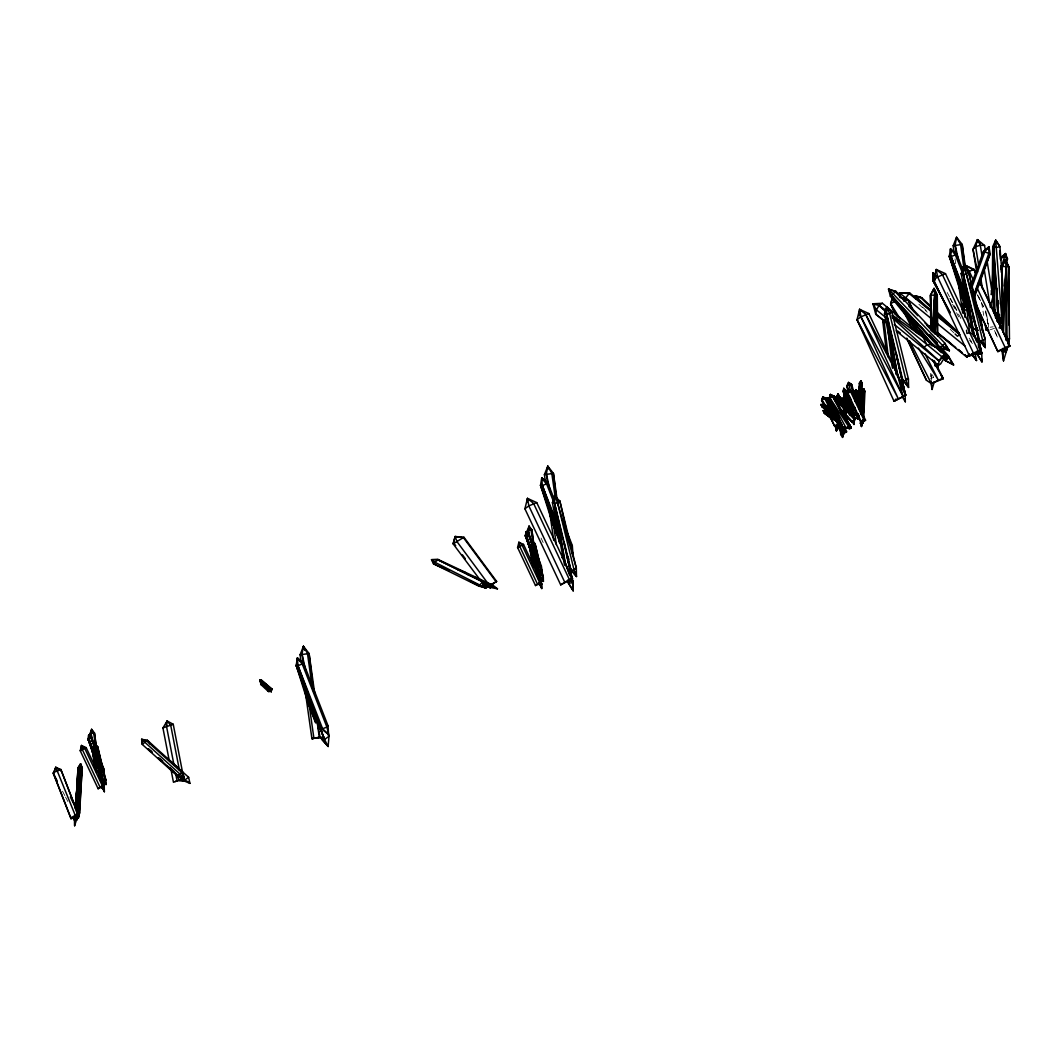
<?xml version="1.0" encoding="UTF-8"?>
<svg xmlns="http://www.w3.org/2000/svg" width="1063" height="1063" viewBox="0 0 1063 1063"><rect width="100%" height="100%" fill="white"/><g stroke="black" fill="none" stroke-linecap="round" stroke-linejoin="round"><path stroke-width="0.75" stroke-dasharray="5 3.75" d="M930.563 376.594L930.59 373.392M931.281 375.558L931.241 380.341L933.606 377.365L932.397 374.814M931.374 377.152L931.507 373.963M930.736 378.521L933.606 377.365M990.278 329.716L994.45 328.347M990.211 327.218L993.174 326.806M950.269 329.41L953.87 332.839M922.564 307.087L927.361 311.645M918.884 304.244L927.295 312.216M969.602 340.386L972.393 343.548M969.137 338.14L971.688 341.887M947.199 292.498L949.551 296.843M950.335 298.291L958.201 312.774M949.83 298.185L957.697 312.668M958.494 314.117L960.846 318.462M977.535 294.796L980.498 300.537M977.442 295.115L983.501 306.848M62.518 791.204L64.803 795.602M65.561 797.077L67.846 801.489M978.345 296.484L983.594 306.782M952.607 304.217L954.601 308.469M956.607 312.708L958.574 316.907M541.04 538.064L543.153 542.542M994.49 330.527L997.679 337.768L994.516 330.513M985.454 311.153L988.072 324.175M986.637 314.515L988.723 327.431M985.76 310.795L987.846 323.71M981.614 302.543L983.7 315.459M955.026 258.854L955.73 263.783"/><path stroke-width="1.5" d="M536.695 552.973L534.344 543.406L532.443 541.027L531.341 544.469L532.43 544.854L540.668 578.325L543.299 577.143L542.582 576.89L543.379 581.368L540.336 577.382L543.379 581.368L543.299 577.143L535.074 543.658L532.443 541.027L534.981 564.639L537.626 576.598M895.551 314.621L890.635 304.177L892.349 298.012M994.995 313.12L993.599 247.493L995.699 240.172L999.938 246.643L1002.887 286.04M829.858 412.112L839.292 425.293L836.461 427.193L836.435 431.033L838.335 425.758L837.631 427.658L836.608 427.671L836.541 425.479M829.698 416.417L834.84 426.529L837.392 426.223L837.644 427.658L836.461 427.206L836.435 431.033L835.917 425.041M902.593 298.823L899.604 296.604M975.435 273.178L974.053 269.391L965.098 265.192L969.27 271.317L973.482 280.26M970.971 285.681L983.421 251.373L988.935 246.709L988.909 253.153L973.07 296.816M979.661 281.323L1009.85 346.286L997.891 351.654L975.435 303.367M934.909 365.778L934.935 362.576M1002.157 328.786L1002.98 299.952M1003.525 360.862L1001.997 351.189L1006.236 351.574L1007.458 347.521L1003.525 360.862L1002.728 348.544M1002.861 330.938L1002.077 266.72L1005.452 259.837L1008.734 266.68L1009.451 338.685L1008.388 344.239M1006.276 348.372L1006.249 351.574L1002.715 351.733L1002.834 348.544M1006.342 340.373L1006.581 308.363L1008.734 266.68L1005.452 259.837L1001.904 266.468L1002.529 328.839M992.709 246.656L996.496 247.493L999.938 246.643L995.699 240.172L992.709 246.656L992.284 288.193L993.48 311.1M845.51 415.327L852.181 422.104L854.519 419.314L854.001 424.456L851.848 421.134M837.87 396.419L837.936 393.988L839.478 396.472L839.983 402.811L839.425 396.379L836.9 396.539L837.113 399.754M857.854 405.189L859.303 383.318L860.857 380.82L862.199 383.437L861.455 402.797M829.047 399.449L827.705 397.814L827.572 401.841L830.615 399.754L827.705 397.814L827.572 401.841L832.156 410.331M839.292 402.824L839.797 397.416L838.561 395.157L837.046 397.628M839.584 403.927L839.797 397.416L838.561 395.157L837.272 397.27M858.904 406.425L859.01 403.515M859.369 407.9L860.857 380.82L861.522 383.398L860.485 409.228M70.357 797.011L75.659 807.774L78.024 767.685L80.575 763.805L77.692 812.212L78.317 818.151L76.881 815.441M933.234 331.603L934.709 295.461L934.005 288.445L930.457 295.076L930.776 328.281M843.185 414.929L844.075 395.968L845.643 393.509L846.972 396.087L845.869 420.071M844.407 408.989L844.554 405.8M845.643 407.448L845.856 402.651M862.465 402.598L862.611 399.396M863.701 401.043L864.006 394.639M863.169 416.669L864.352 391.118L863.634 388.713L862.066 391.157L861.11 411.766L861.336 406.837L862.837 406.518L864.352 391.118L862.066 391.157L862.385 414.543M863.701 418.463L864.963 391.277L863.634 388.713L862.611 391.051L862.837 406.518M104.041 785.65L102.46 786.062L84.562 748.02L81.506 745.508L81.266 750.425L80.217 750.704L98.115 788.733L104.041 785.65L86.143 747.608L81.506 745.508L80.217 750.704L86.143 747.608M518.731 545.598L518.89 542.316L523.514 544.415L541.412 582.458L535.5 585.554L517.588 547.511L518.89 542.316L521.933 544.827L539.831 582.869L541.412 582.458M527.328 501.67L527.487 498.401L536.735 502.6L572.545 578.671L560.693 584.863L524.896 508.778L527.487 498.401L533.573 503.424L569.369 579.508L572.545 578.671M859.276 315.897L859.608 309.346L868.856 313.545L897.478 374.362L905.915 395.104L894.049 401.283L857.017 319.724L859.608 309.346L865.694 314.369L897.478 374.362L905.091 393.363L896.189 353.009M859.117 407.554L860.312 383.358L862.199 383.437L860.857 380.82L859.781 383.331M862.027 420.961L860.419 423.074L861.468 426.476L862.877 419.845M863.036 416.656L864.352 391.118L863.741 407.368M935.294 333.769L937.287 295.301L934.005 288.445L930.617 295.328L931.427 330.699L930.457 295.076L937.287 295.301L937.686 336.214M932.743 331.656L933.553 316.854M933.726 313.558L934.709 295.461L935.095 333.649M1002.754 329.384L1003.299 319.511M1003.831 309.639L1004.734 293.175M1005.093 286.598L1006.169 266.853L1005.452 259.837M843.158 414.889L843.344 411.633L844.846 411.328L846.361 395.928L845.643 393.509L844.62 395.848L844.58 416.138M862.691 423.034L862.784 421.745L860.804 422.303L847.198 393.403L848.354 389.643L851.955 391.33L865.561 420.244L862.784 421.745L862.704 423.034L862.89 419.792L862.691 423.034L860.419 423.074L862.691 423.034L863.727 421.333L862.691 423.034L860.419 423.074M842.428 427.884L844.793 426.555L844.7 427.844L842.428 427.884L843.477 431.286L844.793 426.555L846.028 427.871L850.028 426.356L833.963 396.14L830.362 394.453L829.206 398.2L842.813 427.113L846.028 427.871L850.028 426.356L832.648 396.512L830.362 394.453L829.791 397.748L842.813 427.113M845.218 395.755L843.637 391.317L843.796 388.407L845.896 390.44L853.469 415.806L852.885 416.231L845.311 390.878L843.796 388.407L843.105 391.184L844.407 395.569M75.832 806.418L76.018 803.256M77.094 785.743L76.31 798.526L78.024 767.685L82.157 767.778L79.645 812.996L78.317 818.151L78.117 814.364M77.28 782.527L78.17 768.044L80.575 763.805L82.157 767.778L79.433 812.464L78.317 818.151M854.692 407.142L856.379 413.573L858.718 415.606L857.748 419.128L857.137 413.693M857.628 405.574L859.436 386.48M858.678 407.368L858.877 404.086M859.21 407.395L861.468 383.411L859.396 409.189M993.334 271.995L992.284 288.193L993.599 247.493L998.875 318.089L1003.153 324.441M77.041 815.055L80.416 767.526L76.416 792.812L75.141 808.637M932.052 330.726L934.709 295.461L934.749 332.932M844.607 418.795L846.361 395.928L844.075 395.968L844.846 411.328M862.598 413.985L864.352 391.118L862.917 405.521M74.702 817.341L74.636 825.765L77.373 816.942L75.274 815.387L55.768 767.313L53.389 773.572L71.022 818.749L78.875 816.132L78.516 814.723L75.274 815.387L70.783 817.806L71.022 818.749M75.579 806.352L75.965 801.648M77.081 815.268L82.157 767.778L77.692 812.212L79.645 812.996M541.599 573.741L541.824 571.176M981.867 330.101L982.119 327.191L980.418 322.647M182.836 773.824L173.242 724.275L167.157 720.993L166.612 726.853L174.093 765.466M858.944 407.381L859.701 399.183M272.221 689.515L261.591 680.466L259.89 680.068L260.076 681.516L270.68 690.737L272.248 689.236L261.618 680.2L259.89 680.068L260.063 681.702L270.48 691.216L272.248 689.236M844.288 416.723L846.972 396.087M862.279 411.926L862.598 408.724M91.365 732.287L91.657 729.391L94.487 733.005L96.321 746.04M303.141 649.201L303.433 646.304L309.094 653.519L314.847 694.245M528.59 530.543L529.042 526.212L531.859 529.812L533.932 544.482L543.379 581.368M547.485 469.062L547.777 466.165L553.438 473.394L557.118 499.451M857.987 406.093L860.312 383.358L859.303 383.318M268.979 691.575L268.142 690.232L267.65 690.897L268.979 691.575L269.125 690.206L260.741 683.296L260.648 684.306L267.903 691.07L268.979 691.575L269.125 690.206M95.178 750.279L95.059 744.206L97.69 746.851L105.928 780.335L105.994 784.56L103.284 781.518L95.059 748.033L95.059 744.206L97.69 746.851L103.058 770.582M554.089 500.115L554.58 495.81L559.856 501.085L576.319 568.041L576.465 576.491L571.044 570.419L568.054 559.072M886.369 309.625L886.701 306.755L891.963 312.03L908.427 378.986L908.573 387.437L902.5 379.464L908.573 387.437L906.141 380.713L889.678 313.758L886.701 306.755L884.509 313.651L896.268 374.269M963.025 269.736L963.357 266.866L968.619 272.141L985.082 339.097L985.228 347.548L979.143 339.575M995.181 244.61L995.699 240.172L1001.758 318.089L1003.113 322.66M75.659 807.774L80.416 767.526L75.34 807.069L76.217 811.295M858.186 415.58L857.044 415.513L858.186 415.58L857.748 419.128L857.044 415.513L858.612 413.972M843.477 431.286L843.929 427.565L844.7 427.844M841.71 428.602L841.205 432.256L839.225 428.801L838.614 420.669M841.165 404.87L840.953 400.1L843.451 400.193L840.846 400.831L841.976 398.147L843.451 400.193L843.849 406.225M841.271 431.179L840.408 430.196L841.524 433.837L840.155 427.618M841.962 425.705L842.069 424.961M858.027 399.077L860.312 383.358M896.202 330.899L938.43 365.366L939.081 361.008L941.738 356.637L945.06 354.444L932.477 344.173L892.402 315.14M940.821 347.614L948.528 356.158L953.617 364.941L945.206 360.437L945.06 354.444L939.081 361.008L894.302 324.454M1008.295 344.12L1009.451 338.685L1006.887 338.858L1006.409 335.602M833.684 413.162L842.082 428.708L842.281 427.472L841.205 432.256L841.803 426.874L839.225 428.801L841.923 428.695L841.803 426.874M74.968 817.288L74.45 820.49L74.503 816.543L74.636 825.765M77.041 804.478L77.559 801.289M78.33 796.479L78.848 793.29M95.125 746.545L91.604 737.523L88.641 735.224L88.043 738.931L97.69 767.619M315.498 722.76L307.513 701.394L296.192 665.372L297.414 657.957L303.327 662.568L327.989 725.657L328.613 734.52L320.853 728.447L296.192 665.372L297.972 665.664L302.251 663.976L303.327 662.568M559.842 542.622L551.843 521.255L540.536 485.233L541.745 477.819L547.671 482.429L554.288 499.358M969.177 315.206L960.62 292.312L949.299 256.289L950.521 248.875L956.434 253.486L962.44 268.873M977.003 242.43L977.468 239.627L984.564 245.487L985.348 250.323M847.198 393.403L851.955 391.33L851.078 392.008L848.354 389.643L847.782 392.951L861.389 421.852L860.804 422.303M92.096 741.376L90.953 733.311L91.657 729.391L93.664 732.939L95.471 745.695M303.659 665.637L302.025 654.13L303.433 646.304L307.446 653.386L312.296 687.708M529.241 536.576L528.324 530.118L529.042 526.212L531.035 529.746L532.842 542.515M547.764 483.864L546.369 474.005L547.777 466.165L551.79 473.248L555.019 496.142M956.527 254.921L955.132 245.061L956.541 237.235L962.201 244.45L965.882 270.507M842.401 434.222L843.384 433.757L840.66 434.408L842.547 437.411L843.384 433.757L840.66 434.408L840.421 429.492M844.208 432.176L845.43 427.831L851.29 427.884L849.722 428.721L846.068 427.658L844.806 429.279L844.979 426.888L844.208 432.176L842.321 429.186L842.082 424.27M480.157 579.986L453.117 543.831L455.163 536.523L463.96 537.267L496.66 581.434L491.013 585.049M77.373 816.942L76.682 819.972L74.264 819.507L75.872 817.739L75.274 815.387M842.547 437.411L843.77 433.066C849.988 431.419 843.065 430.914 843.158 434.515L840.66 434.408M848.832 399.661L849.111 398.492L847.171 399.396M862.173 414.61L862.452 413.454L860.405 411.155M933.659 279.835L936.251 269.457L945.499 273.656L981.308 349.74L971.569 355.361L969.456 355.919L933.659 279.835L937.606 276.951L945.499 273.656M496.208 581.899L463.508 537.745L455.163 536.523L453.117 543.831L463.96 537.267M991.035 294.531L992.789 288.246M1000.721 259.97L1001.598 256.834L1005.532 253.565L1007.498 258.894L1006.169 263.611M990.131 307.048L993.201 296.046M1000.682 269.351L1005.532 253.565L1006.767 259M823.812 404.857L821.606 400.525L822.868 396.951L826.376 398.213L829.977 405.136L828.981 404.976L828.728 402.678L831.12 403.302L833.179 405.601M834.84 426.529L826.961 409.906M1007.073 260.355L1007.498 258.894L1004.203 256.781L1001.598 256.834L1000.961 259.04L1005.532 253.565L1004.575 256.316M890.635 304.177L892.349 298.251M930.789 381.404L932.078 389.47L934.324 381.723M182.477 771.871L177.401 776.043L142.256 744.406L141.658 739.343L147.332 740.233L182.477 771.871L184.311 778.01L177.401 776.043L177.587 775.392L184.311 778.01L182.185 772.854L147.039 741.217L141.658 739.343L142.256 744.406L147.332 740.233L150.202 744.166M853.297 421.426L853.762 420.058L854.054 420.828L853.044 421.134L854.001 424.456L853.297 421.426L854.519 419.314M564.493 564.878L552.401 502.706L554.58 495.81L558.394 500.58L559.856 501.085L568.426 539.061M974.346 295.806L978.917 281.668M267.238 688.372L270.48 691.216L271.025 690.551L271.264 691.827L265.179 687.442L266.707 686.738L271.025 690.551L269.497 691.242L271.025 690.551L265.577 686.299M842.521 431.538L843.158 434.515L842.853 431.113M821.606 400.525L822.868 396.951L826.071 399.289L826.376 398.213L821.819 399.794L824.755 405.574M837.299 401.402L836.966 396.685L837.936 393.988L839.478 396.472L839.943 402.718M826.071 407.036L823.679 404.95L820.995 404.511L822.151 406.956L836.78 418.596M823.639 405.096L820.995 404.511L822.151 406.956L823.679 404.95L822.842 405.946M962.493 309.067L963.928 309.373L965.616 304.696M971.834 287.542L984.843 251.692L988.935 246.709L990.185 253.831L974.359 297.494M78.875 816.132L60.883 769.546L55.768 767.313L53.389 773.572L57.203 780.92M973.987 295.434L990.185 253.831L983.421 251.373M483.001 584.198L485.818 587.998L487.758 586.922L490.256 587.68L491.186 585.314L492.913 585.248L497.471 588.836L487.758 586.922L484.117 583.587M301.002 661.345L300.072 654.768L303.433 646.304L304.802 650.383M545.571 482.854L544.415 474.643L547.777 466.165L548.681 468.889M528.032 535.274L527.354 530.437L529.042 526.212M954.109 252.276L953.179 245.699L956.541 237.235L960.553 244.304L964.008 268.833M995.779 317.744L994.995 309.997L997.067 321.053L994.995 309.997L994.29 311.778L993.599 247.493L998.33 322.395L996.642 288.193L997.041 291.368M165.615 724.714L167.157 720.993L170.744 725.391L179.408 770.144M840.846 400.831L841.976 398.147L843.384 400.685M846.068 427.658L844.819 429.279L845.244 427.432L849.722 428.721M886.515 352.982L882.901 322.408L883.978 319.83M844.806 429.279L845.43 427.831L849.47 428.044M843.145 434.515L844.407 432.893L843.158 434.515L842.826 431.472L843.145 434.515L843.77 433.066L841.551 428.336M99.802 767.34L104.254 787.524L102.061 788.015L102.726 786.607L104.254 787.524L104.373 791.736L101.57 785.77L104.373 791.736L100.161 769.492M539.446 584.809L540.775 584.172L539.446 584.823L540.097 583.414L541.638 584.331L541.745 588.543L538.941 582.577L541.745 588.543L541.306 583.388L539.446 584.809L541.638 584.331L537.174 564.147M572.452 582.006L573.196 590.855L568.612 583.388L569.914 580.597L572.97 582.418L573.196 590.855L568.585 583.401L567.934 580.411M965.257 269.258L963.357 266.866L963.344 274.52L981.747 353.487L978.678 351.654L977.349 354.457L981.96 361.925L981.747 353.474L972.831 313.12M90.461 744.22L93.69 756.936L97.889 767.486L98.394 766.45M315.897 722.495L316.907 720.408L296.192 665.372L315.897 722.495L307.513 701.394L303.473 685.502M882.901 322.408L883.978 320.229L888.362 357.248M940.649 346.392L940.689 347.787L949.379 350.684L944.914 343.243L895.936 291.368L888.548 289.096L891.711 295.899L948.528 356.158L948.581 357.553L945.206 360.437L943.094 358.085L945.206 360.437L953.617 364.941L948.581 357.553L944.622 357.341L940.635 363.905L938.43 365.366M169.11 759.899L162.931 727.942L167.157 720.993M987.5 248.981L988.935 246.709M849.337 414.902L850.852 413.108L845.723 409.228M839.85 421.639L825.792 410.889L824.861 411.58L824.317 413.108L831.984 418.968M837.352 417.932L822.709 406.292L823.679 404.95M835.77 428.137L836.461 427.206L837.631 427.658L837.392 426.223M261.139 683.642L266.707 686.738L261.737 683.363L260.9 684.479L262.123 683.615L260.741 683.296L260.9 684.479M88.84 737.868L88.043 738.931L97.889 767.486M102.606 768.841L103.935 769.067L104.24 773.505L103.935 769.067L99.231 757.055M327.989 725.657L326.912 727.065L322.634 728.753L320.853 728.447L297.972 665.664L297.414 657.957L302.251 663.976L326.912 727.065L328.613 734.52L322.634 728.753L297.972 665.664L310.409 701.739L324.547 739.503L328.135 746.465L329.012 736.26L327.882 733.244M547.671 482.429L546.595 483.851L542.316 485.525L540.536 485.233L559.696 540.828M539.977 565.662L541.306 565.875L541.625 570.313L541.306 565.875L536.031 552.361M572.319 545.518L572.957 554.381L571.243 546.94L572.319 545.518L566.313 530.131M956.434 253.486L955.358 254.907L951.079 256.582L949.299 256.289L969.004 313.426L960.62 292.312L956.979 278.014M981.096 316.575L981.72 325.451L980.006 317.996L981.096 316.575L975.077 301.188M944.914 343.243L940.689 347.787M843.344 406.079L833.737 395.835L829.791 395.449L833.737 395.835L855.981 418.41L852.181 422.104L845.311 414.942M1002.701 351.733L1005.067 348.757L1006.249 351.574L1001.997 351.189L1003.605 351.494M930.205 309.665L909.676 292.936L905.729 297.799L899.378 292.91L900.082 297.481M968.712 354.856L966.825 357.155L936.463 332.427M969.243 354.192L966.825 357.155L969.23 354.205M862.784 421.745L861.668 422.954M896.109 398.904L894.049 401.283L905.915 395.104L903.988 391.716M485.818 587.998L488.648 585.979M260.967 681.064C263.212 678.686 258.189 683.017 260.967 681.064L259.89 680.068L271.636 689.661M985.002 323.524L986.052 329.982L987.833 328.281M488.661 583.494L492.913 585.248L438.129 559.483L433.438 563.762L478.709 586.098L485.233 587.786L482.642 581.899L437.385 559.563L431.551 559.669L433.438 563.762L449.171 570.844M482.642 581.899L478.709 586.098L479.838 585.965L469.62 580.93M924.956 346.591L926.949 344.771L930.763 344.452L929.301 341.595M834.442 418.981L836.554 418.078M842.321 429.186L845.045 428.522L842.321 429.186L844.088 427.645M922.246 328.095L919.947 325.81L948.581 357.553L945.206 360.437L943.187 358.005M860.512 414.357L862.452 413.454M829.206 398.2L833.963 396.14L837.71 405.056M833.086 396.818L833.963 396.14M94.727 747.09L93.969 747.661L100.254 779.79M105.928 780.335L103.284 781.518L105.928 780.335L95.059 744.206L93.969 747.661L97.69 746.851M552.401 502.706L554.58 503.45L557.557 502.799L559.856 501.085M532.111 543.897L531.341 544.469L534.981 564.639L533.44 553.464M542.223 575.309L535.074 543.658L532.43 544.854L537.865 575.801L532.43 544.854L541.638 584.331L540.097 583.414M886.037 312.509L884.509 313.651L886.701 314.409L889.678 313.758L891.963 312.03L890.515 311.525M962.693 272.62L961.165 273.762L973.27 335.935M966.227 298.145L968.446 314.09L963.344 274.52L979.807 341.475L985.082 339.097L966.32 273.869L963.357 266.866L961.165 273.762L963.344 274.52L966.32 273.869L968.619 272.141L975.768 303.792M930.869 307.287L920.066 297.042L915.137 295.833L917.874 298.663L920.066 297.042L921.98 297.892L930.377 305.865M843.637 391.317L845.896 390.44L843.105 391.184L844.846 395.649M830.429 410.345L826.602 407.408L825.964 407.873L824.822 405.362L827.452 405.654L837.671 413.48M98.115 788.733L102.46 786.062M524.896 508.778L528.829 505.895L536.735 502.6M863.701 333.051L857.017 319.724L860.95 316.84L868.856 313.545M535.5 585.554L539.831 582.869M560.693 584.863L569.369 579.508M969.456 355.919L973.402 353.036L981.308 349.74M305.174 690.937L311.911 738.612L319.285 737.217L320.933 737.35L321.637 739.157L324.56 739.489L329.012 736.26L327.457 733.377M177.415 776.11L179.209 780.468L183.766 780.774L188.629 777.279L167.595 758.477M927.335 339.987L882.356 303.274L879.035 305.466L876.39 309.838L875.726 314.196L887.246 323.59M849.191 395.649L854.227 414.929L856.379 413.573M491.983 584.025L496.66 581.434M894.94 301.4L890.635 303.633L895.551 314.156M997.891 351.096L1009.85 345.462M835.04 425.798L839.597 424.217L835.199 415.54M102.061 788.015L103.403 787.364L102.075 788.002M268.793 690.658L267.65 690.897M844.049 428.987L845.045 428.522M540.668 578.325L543.299 577.143L532.443 541.027M173.242 724.275L162.931 727.942M861.389 421.852L865.561 420.244M969.27 271.317L974.053 269.391L976.153 273.869M934.218 360.636L943.04 378.109L931.321 383.557L926.431 380.262L906.779 338.486M932.357 359.626L943.226 378.773L931.321 383.557L909.476 340.638M175.116 781.531L179.753 779.897M170.97 769.492L173.455 782.275C179.076 779.883 185.015 778.368 189.958 783.391L188.629 777.279M953.179 245.699L962.201 244.45L965.058 268.912M544.415 474.643L553.438 473.394L556.294 497.856M527.354 530.437L531.859 529.812L533.533 544.15M530.397 530.291L531.859 529.812M300.072 654.768L309.094 653.519L313.479 691.043M95.976 745.748L94.487 733.005L89.97 733.629L90.435 736.858M935.334 279.954L932.889 280.712L932.862 272.992L935.134 274.427M854.692 397.761L854.692 391.423L856.06 389.669L856.632 403.05L851.782 384.593L850.865 384.075L846.666 386.002L848.354 392.433M854.227 414.929L857.894 414.424L858.705 415.606L857.03 415.513M523.514 544.415L517.588 547.511L518.651 547.232M895.019 291.581L895.936 291.368L890.342 296.232L888.548 289.096L895.019 291.581L900.72 297.613M855.981 418.41L850.825 414.052L851.49 414.53L845.311 390.878L852.672 416.098M971.781 326.022L972.738 334.061L969.669 332.825L966.905 333.45L966.533 330.234M567.934 580.411L568.612 583.388L572.97 582.418L564.068 542.064M75.34 807.069L60.883 769.546L53.15 772.628L70.783 817.806M864.963 391.277L864.153 391.45L863.634 388.713M561.716 557.597L564.453 557.158M319.285 737.217L316.907 720.408L324.56 739.489L320.933 737.35L311.911 738.612L320.109 737.284L324.56 739.489L296.192 665.372M311.911 738.612L320.933 737.35L324.547 739.503L316.907 720.408L320.109 737.284L324.547 739.503M839.916 402.904L839.478 396.472L836.9 396.539L837.936 393.988L839.106 402.917M999.021 327.896L1001.572 327.643L1002.422 330.035M80.775 768.416L82.369 768.323L80.575 763.805M1008.734 266.68L1001.904 266.468L1003.485 332.573L1006.169 266.853L1006.887 338.858M839.225 428.801L841.923 428.695M882.356 303.274L872.989 303.779L875.726 314.196L887.419 323.139M437.385 559.563L497.471 588.836M434.568 563.629L431.551 559.669L438.129 559.483M265.179 687.442L266.162 687.416M998.875 318.089L1001.758 318.089M909.676 292.936L899.378 292.91L909.184 293.547L930.696 311.074M944.622 357.341L948.581 357.553L891.711 295.899L916.572 328.693L932.065 345.874M984.564 245.487L980.312 245.208L975.675 246.736L973.004 249.287L976.658 271.876M986.052 329.982L988.896 330.168M179.209 780.468L183.753 780.8L189.958 783.391M91.219 733.736L89.97 733.629L91.657 729.391L92.561 732.115M538.13 572.638L539.592 572.798M264.275 685.383L269.019 688.983M831.12 403.302L828.728 402.678L837.378 413.401M100.36 770.476L101.251 770.622M846.6 402.877L849.297 411.939L847.463 405.8L848.912 406.093L851.516 415.181M827.705 411.66L824.343 407.993L825.738 409.202M262.123 683.615L260.741 683.296L261.79 684.054M844.075 395.968L844.992 396.193L845.643 393.509L846.161 396.247M852.672 415.593L853.469 415.806M875.965 304.576L872.989 303.779L874.397 306.343M921.98 297.892L915.137 295.833L915.814 298.902M481.18 586.417L485.233 587.786L482.881 585.434M967.157 271.65L968.619 272.141M906.978 378.494L908.427 378.986L903.151 381.365L886.701 314.409L886.701 306.755L889.558 310.343M534.344 543.406L535.074 543.658M963.928 309.373L967.981 310.848M457.635 569.622L465.195 572.372M467.029 574.219L479.254 579.136L481.698 581.036M167.662 766.41L183.766 780.774L181.268 779.737L183.753 780.8L183.713 779.976M948.581 357.553L944.834 355.892L948.581 357.553L932.477 344.173L891.711 295.899L933.128 345.874L932.477 344.173L941.473 352.703M482.961 584.291L490.256 587.68L486.588 584.823M912.997 310.29L908.054 300.085L904.241 300.404L902.965 297.693L908.054 300.085L913.914 311.539M482.788 584.092L490.256 587.68M943.559 347.827L949.379 350.684L945.791 345.874M974.705 328.945L977.668 330.42L976.512 327.404L977.641 330.434L974.691 328.959M144.209 740.619L141.658 739.343L184.311 778.01M965.098 265.192L974.04 270.201M838.906 422.343L823.161 410.597L824.317 413.108L830.681 417.772L824.317 413.108M978.678 351.654L981.747 353.487L977.349 354.457L976.698 351.468L977.375 354.444L981.96 361.925L981.72 358.962M569.914 580.597L572.984 582.431L554.58 503.45L554.58 495.81L557.557 502.799L576.319 568.041L574.02 569.768L571.044 570.419L554.58 503.45L559.669 543.034L557.902 530.264M102.726 786.607L104.254 787.524L95.059 748.033L97.61 767.818L95.617 753.468M485.233 587.786L434.568 562.128L431.551 559.669M991.221 307.752L993.413 309.16M851.782 384.593L848.58 382.467L846.666 386.002L849.071 390.958M55.768 767.313L61.242 770.954L60.883 769.546M264.421 685.183L266.707 686.738M855.967 401.415L850.865 384.075L848.58 382.467L847.277 386.347L848.54 391.171M902.965 297.693L905.224 299.301M885.718 310.303L879.035 305.466L872.989 303.779L876.39 309.838L886.622 318.182M824.861 411.58L839.597 424.296M833.87 410.81L827.492 406.079L824.822 405.362L825.924 407.235L838.694 417.015M949.379 350.684L942.921 345.834L888.548 289.096L890.103 291.807M897.797 331.098L900.401 333.078M833.87 410.969L827.452 405.654L825.924 407.235L838.747 417.653M838.016 415.155L824.822 405.362L826.602 407.408M828.383 413.268L825.792 410.889L823.161 410.597L824.263 412.471L834.495 420.297M824.941 412.643L827.492 414.597M837.046 422.25L839.597 424.217M271.264 691.827L268.554 688.93M829.738 409.946L834.614 413.813M822.217 406.757L836.86 418.384M959.49 333.742L936.623 314.887M929.009 326.075L931.547 328.122M937.911 333.224L955.717 347.548M958.255 349.594L962.068 352.664L958.295 349.541M964.619 354.71L967.157 356.756L964.633 354.697M822.868 396.951L824.675 398.412L829.087 407.076M937.021 316.229L959.809 334.779M905.729 297.799L932.304 319.445M937.367 323.564L965.204 346.246M929.195 325.836L931.72 327.896M938.058 333.051L950.707 343.349M925.076 323.152L931.401 328.308M885.439 310.688L879.035 305.466L886.236 312.123M891.83 315.91L941.738 356.637M936.437 275.955L932.862 272.992L932.889 280.712L950.096 312.615M148.395 748.87L151.969 751.953M159.105 758.092L162.666 761.174M830.362 394.453L832.183 396.021M169.482 767.486L174.398 771.791M148.514 749.202L150.946 751.382M158.241 757.919L183.753 780.8M148.408 749.109L151.982 752.338M159.131 758.769L161.51 760.922M169.575 768.177L176.445 774.356M848.354 389.643L850.639 391.702L864.246 420.616M266.906 687.96L270.48 691.216M479.254 579.136L481.685 581.368M861.814 311.393L859.608 309.346L860.95 316.84L898.129 398.412L857.017 319.724M529.693 500.434L527.487 498.401L528.829 505.895L564.639 581.979M892.242 317.678L939.081 361.008M937.579 312.695L959.171 333.184M936.875 312.987L959.663 334.619L957.471 336.253L955.066 333.968M917.874 298.663L929.873 310.064M929.142 334.965L937.194 342.964M845.271 408.405L849.709 412.922L845.484 408.351M834.907 399.462L843.809 408.484M846.028 410.743L854.918 419.779L833.737 395.835L832.688 397.203L833.047 396.007L843.039 406.159L841.976 398.147M840.421 409.574L843.756 412.962M845.975 415.221L852.646 421.998M841.059 410.823L843.291 413.082M820.995 404.511L822.709 406.292M908.692 306.064L917.807 315.711M926.923 325.371L934.895 333.822M929.726 334.832L937.367 342.924M824.396 408.91L826.655 411.354M929.819 335.403L937.526 343.947M848.447 398.386L850.506 400.698M849.217 401.694L855.383 408.604M849.058 402.505L854.253 408.338M833.538 406.651L830.455 403.196L829.18 404.206L838.215 415.327M847.012 415.952L852.181 422.104M932.477 344.173L935.134 347.442M890.342 296.232L916.572 328.693L908.905 318.169M966.905 301.733L951.079 256.582L950.521 248.875L955.358 254.907L962.573 273.377M558.713 532.178L542.316 485.525L541.745 477.819L546.595 483.851L553.212 500.779M97.318 762.928L88.92 739.077L88.641 735.224L91.059 738.24L95.178 748.751M541.745 477.819L544.19 480.941M299.846 661.08L297.414 657.957L297.613 660.601M88.641 735.224L91.604 737.523L88.043 738.931L97.238 763.393M980.02 340.718L985.228 347.548L984.697 344.571M570.379 568.519L576.465 576.491L575.654 572.014M103.722 781.571L105.994 784.56L96.547 747.714M934.483 275.158L932.862 272.992L935.081 276.938M488.741 584.544L457.01 541.678L455.163 536.523M453.781 543.127L455.695 545.731M462.432 554.82L465.315 558.713M980.126 243.414L977.468 239.627L973.004 249.287L977.588 272.075M850.825 414.052L852.672 416.683M821.819 399.794L826.283 406.637M934.005 288.445L937.287 295.301M937.965 364.024L937.991 367.306L937.712 363.652M972.486 354.311L976.498 360.49L975.023 353.089M941.353 375.478L943.04 378.109M941.512 376.05L943.226 378.773M571.23 579.641L572.97 582.418L566.619 554.7M540.761 582.936L541.638 584.331L541.306 583.388M104.254 787.524L100.454 778.023L95.059 748.033L100.48 778.98L100.454 778.023L104.254 787.524L103.935 786.58M900.162 318.913L890.635 303.633L897.411 316.947M918.352 348.079L938.284 380.023L925.036 353.806M902.248 396.831L905.317 401.801L905.131 394.772M845.337 418.158L851.184 427.605L845.696 417.533M849.762 384.487L848.58 382.467L850.493 391.078M906.859 315.565L916.731 332.626M943.373 299.447L932.703 279.808L950.163 312.681M845.763 417.719L851.29 427.884M831.771 407.169L834.056 411.408M835.584 414.238L842.454 426.954M827.771 400.605L830.03 404.79M834.535 413.135L836.05 415.925M837.551 418.716L841.311 425.665L841.085 424.11M980.564 324.308L982.119 327.191M846.028 427.871L829.791 397.748L848.726 426.715L832.648 396.512M531.965 544.057L528.444 535.048L526.026 532.032L525.414 535.739L526.305 535.885L534.078 556.799L526.305 535.885L526.026 532.032L528.975 534.33L532.497 543.352M95.152 757.108L97.477 761.427M860.95 316.84L902.872 395.941L897.478 374.362L886.701 314.409L905.091 393.376L897.318 359.188M912.12 322.009L917.409 332.134M993.413 311.871L1001.572 327.643M996.496 318.555L1001.678 328.6M919.628 330.46L926.949 344.771M913.237 323.697L918.366 333.716M914.047 326.115L916.97 331.842M833.498 415.753L837.896 424.416M826.017 409.189L828.223 413.52M903.696 311.579L912.532 329.052M831.532 407.235L842.082 428.708M979.634 282.08L1001.971 329.543M1002.661 331.031L1009.85 346.286M977.694 289.216L1005.067 347.388M980.338 314.356L997.891 351.654M978.133 350.564L942.336 274.48L936.251 269.457L937.606 276.951L973.402 353.036M844.633 427.193L846.786 431.791M836.103 416.762L839.504 423.991M537.466 584.105L519.568 546.063L518.89 542.316M100.081 787.298L82.183 749.256L81.506 745.508M906.779 338.193L926.431 380.262M865.694 314.369L902.872 395.941M1005.067 348.757L1006.236 351.574L1006.249 348.319M976.791 341.848L974.12 334.473L974.186 336.413L963.344 274.52L974.12 334.473L977.056 341.781M978.226 344.718L981.747 353.474L977.349 354.457L976.831 351.454M568.904 559.351L567.124 554.966M572.97 582.418L565.357 563.417L554.58 503.45L565.423 565.357L565.357 563.417L569.622 575.216M541.638 584.331L537.825 574.831L540.27 581.581M548.216 506.958L551.843 521.255L559.63 540.854M535.42 561.344L525.414 535.739L535.26 564.307L525.414 535.739L526.026 532.032L528.975 534.33L526.305 535.885L533.932 555.418M977.601 311.844L980.006 317.996M964.912 291.98L951.079 256.582L966.705 299.474M966.559 302.158L949.299 256.289L966.998 301.573M569.449 542.316L571.243 546.94M556.746 522.465L542.316 485.525L557.384 526.876M558.367 532.629L540.536 485.233L558.819 531.992M538.423 560.573L540.775 566.592M101.636 765.267L103.39 769.771M95.976 757.095L88.92 739.077L97.092 761.493M97.464 763.048L88.043 738.931L97.49 763.633M846.586 400.126L848.912 406.093L846.799 400.18M100.414 774.927L100.759 775.817M847.463 405.8L851.25 415.66M949.299 256.289L967.011 302.623M972.924 318.076L975.289 324.255M540.536 485.233L558.846 533.108M535.46 561.995L525.414 535.739L535.194 561.729M99.842 769.811L101.623 774.449L99.497 768.735M572.213 553.105L573.342 556.122M532.523 553.916L535.234 561.184M527.434 539.446L531.075 553.743L535.074 564.426M853.762 420.058L854.041 420.828M985.228 347.548L982.783 340.824L966.32 273.869M978.385 346.272L981.747 353.474L975.741 327.364M889.585 338.034L891.791 353.979L886.701 314.409L897.544 376.302L897.478 374.362L903.337 390.586M576.465 576.491L574.02 569.768L557.557 502.799M980.618 322.341L981.72 325.451M540.522 567.204L541.625 570.313M854.333 397.349L855.821 401.787M850.108 410.225L849.669 405.495L852.739 416.231M316.907 720.408L318.927 727.477M827.705 397.814L828.715 401.508M850.865 384.075L855.476 401.761M850.214 397.602L851.064 400.804M852.313 405.628L854.838 415.274M840.953 400.1L842.454 406.172M537.479 556.162L539.831 565.729M538.011 567.921L539.566 574.233M97.358 748.193L99.709 757.76M101.676 765.732L102.845 770.516M100.254 769.546L102.965 780.574M836.966 396.685L838.481 402.93M845.311 390.878L850.453 412.51M955.132 245.061L958.76 261.219M546.369 474.005L550.355 491.784M528.324 530.118L531.168 542.741M302.025 654.13L306.024 671.909M90.953 733.311L93.438 744.352M973.602 317.678L975.023 324.135M979.555 281.841L980.206 285.097M991.248 290.677L991.872 293.893M175.634 773.412L177.136 781.199M974.12 334.473L974.705 337.715M897.478 374.362L898.049 377.604M959.185 284.14L960.62 292.312M568.054 580.398L568.585 583.401M550.714 514.718L551.843 521.255M529.64 545.571L531.075 553.743M306.37 694.843L307.513 701.394M92.547 750.398L93.69 756.936M986.916 260.01L993.44 300.324M994.995 309.997L996.31 318.089M982.132 256.515L980.312 245.208L977.468 239.627L975.675 246.736L978.545 264.488M983.953 267.81L989.959 304.922M980.644 277.39L982.464 288.698M1003.047 312.854L1002.316 307.978L1003.034 308.522L1006.169 266.853L1006.249 340.173M962.095 294.371L965.111 315.751M958.746 285.15L962.693 313.093M553.105 521.667L556.348 544.681M549.744 512.446L553.703 540.389M535.965 564.652L536.363 567.456M531.513 552.694L533.573 567.204M529.626 546.555L531.912 562.686M308.988 703.454L313.864 737.974M98.992 770.648L99.391 773.452M93.916 754.265L96.414 772.004M92.481 751.368L94.753 767.486M849.669 405.495L850.334 410.185M557.025 523.886L557.464 527.075M1002.98 312.748L1002.316 307.978L1002.901 314.435M998.263 300.856L998.662 304.018M967.011 310.29L969.669 332.825M964.433 312.535L965.005 317.359M961.072 295.394L961.444 298.61M962.015 303.447L962.586 308.27M895.139 365.911L896.082 373.95M887.698 327.643L892.455 367.891M898.022 374.216L898.381 377.511M537.373 568.041L538.596 579.348M99.829 769.625L100.174 772.854M100.693 777.691L101.051 780.92M937.699 364.104L937.991 367.306M931.387 381.869L932.078 389.47M996.921 291.475L996.642 288.193L998.409 322.395M997.798 301.294L998.37 307.845M998.954 314.382L1000.11 327.484M904.44 391.476L904.693 394.426M905.065 398.851L905.317 401.801M950.521 248.875L950.814 252.848M999.725 251.001L1000.336 259.213M1000.828 265.777L1001.319 272.341M891.711 351.64L892.721 367.851M843.809 406.465L843.451 400.193L843.61 406.81M843.225 430.555L843.397 433.757M999.499 314.462L1000.177 327.484M861.336 406.837L861.575 411.74M843.344 411.633L843.584 416.537M843.677 405.043L843.451 400.193L843.663 404.976M839.478 396.472L839.783 402.997M840.195 427.725L840.302 430.94M1008.495 266.308L1009.079 325.225M937.035 294.916L937.446 335.828M935.387 362.656L935.413 365.858M857.442 404.099L857.429 391.423L855.516 390.373L854.692 391.423L855.237 392.114L856.06 389.669L857.429 391.423L855.516 390.373L856.06 389.669L856.884 392.114L855.516 390.373L855.529 401.469M846.361 395.928L845.324 418.184L846.361 395.928M845.63 411.594L845.271 418.091L845.63 411.594M863.621 406.797L863.076 416.537L863.621 406.797M995.951 312.695L995.566 317.558L995.938 312.708M861.92 422.768L861.468 426.476L861.92 422.768M321.677 739.144L328.135 746.465L321.677 739.144M845.112 390.227L843.982 390.533L843.796 388.407L845.112 390.227M75.114 819.985L74.264 819.507L75.114 819.985M834.721 397.389L831.877 395.436L834.721 397.389M976.498 360.49L971.582 353.939L976.498 360.49M904.068 300.909L902.593 297.999L903.988 301.002M977.668 330.42L976.485 327.484L977.641 330.434M76.695 819.972L75.872 817.739L76.682 819.972"/></g></svg>
